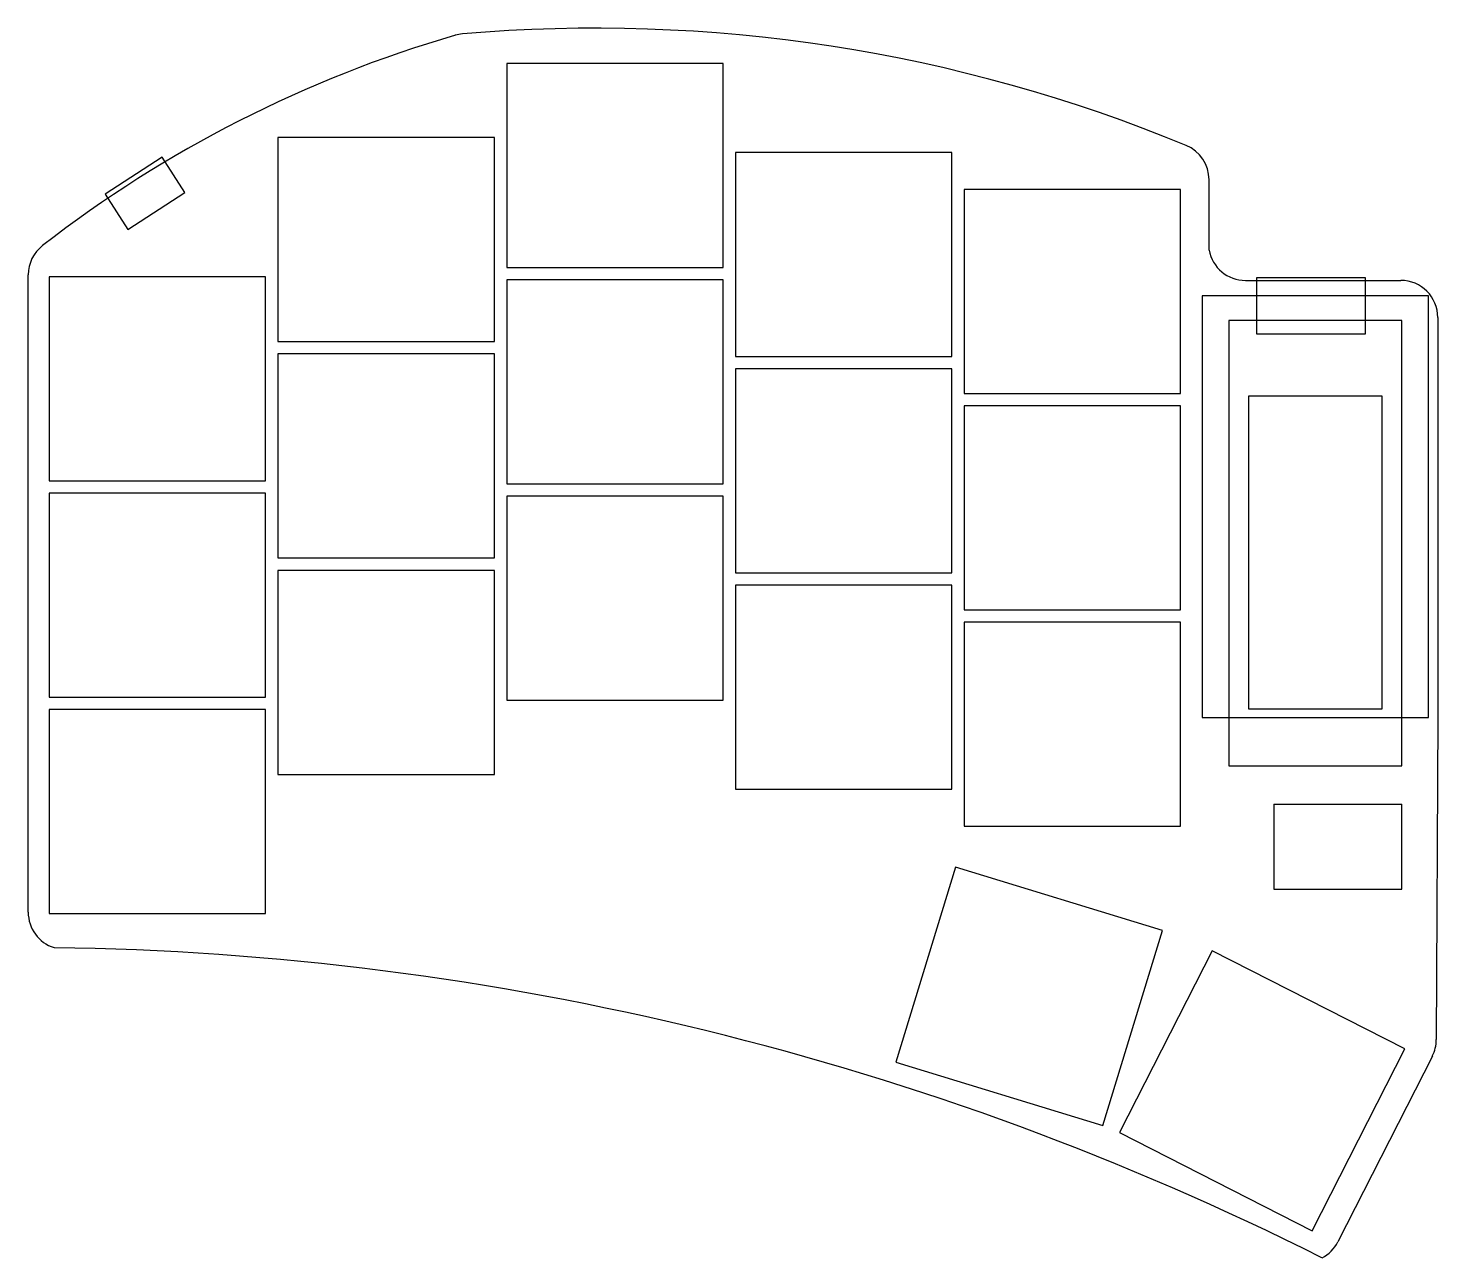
# Model space of a CAD drawing. Header units: millimetres. Extents: x 90 to 204, y -136 to -37.
import ezdxf

# ---------------------------------------------------------------- set-up
doc = ezdxf.new("R2010")
doc.units = ezdxf.units.MM

msp = doc.modelspace()

# ---------------------------------------------------------------- linework, layer by layer
for p, q in [((145.75, -39.5), (128.25, -39.5)), ((128.25, -39.5), (128.25, -56)), ((145.75, -56), (145.75, -39.5)), ((127.25, -45.5), (109.75, -45.5)), ((109.75, -45.5), (109.75, -62)), ((127.25, -62), (127.25, -45.5)), ((164.25, -46.7), (146.75, -46.7)), ((146.75, -46.7), (146.75, -63.2)), ((164.25, -63.2), (164.25, -46.7)), ((100.38, -47.08), (95.77, -50.07)), ((102.23, -49.93), (100.38, -47.08)), ((185.05, -54.6), (185.05, -48.91)), ((95.77, -50.07), (97.62, -52.92)), ((97.62, -52.92), (102.23, -49.93)), ((182.75, -49.7), (165.25, -49.7)), ((165.25, -49.7), (165.25, -66.2)), ((182.75, -66.2), (182.75, -49.7)), ((89.55, -108.16), (89.55, -56.6)), ((108.75, -56.75), (91.25, -56.75)), ((91.25, -56.75), (91.25, -73.25)), ((108.75, -73.25), (108.75, -56.75)), ((128.25, -56), (145.75, -56)), ((145.75, -57), (128.25, -57)), ((128.25, -57), (128.25, -73.5)), ((145.75, -73.5), (145.75, -57)), ((197.7, -56.83), (188.9, -56.83)), ((188.9, -56.83), (188.9, -61.38)), ((197.7, -61.38), (197.7, -56.83)), ((188, -57.05), (200.55, -57.05)), ((202.8, -58.3), (184.5, -58.3)), ((184.5, -58.3), (184.5, -92.4)), ((202.8, -92.4), (202.8, -58.3)), ((200.65, -60.3), (186.65, -60.3)), ((186.65, -60.3), (186.65, -96.3)), ((200.65, -96.3), (200.65, -60.3)), ((203.55, -60.05), (203.55, -92.39)), ((188.9, -61.38), (197.7, -61.38)), ((109.75, -62), (127.25, -62)), ((127.25, -63), (109.75, -63)), ((109.75, -63), (109.75, -79.5)), ((127.25, -79.5), (127.25, -63)), ((146.75, -63.2), (164.25, -63.2)), ((164.25, -64.2), (146.75, -64.2)), ((146.75, -64.2), (146.75, -80.7)), ((164.25, -80.7), (164.25, -64.2)), ((165.25, -66.2), (182.75, -66.2)), ((182.75, -67.2), (165.25, -67.2)), ((165.25, -67.2), (165.25, -83.7)), ((182.75, -83.7), (182.75, -67.2)), ((199.05, -66.4), (188.25, -66.4)), ((188.25, -66.4), (188.25, -91.7)), ((199.05, -91.7), (199.05, -66.4)), ((91.25, -73.25), (108.75, -73.25)), ((128.25, -73.5), (145.75, -73.5)), ((108.75, -74.25), (91.25, -74.25)), ((91.25, -74.25), (91.25, -90.75)), ((108.75, -90.75), (108.75, -74.25)), ((145.75, -74.5), (128.25, -74.5)), ((128.25, -74.5), (128.25, -91)), ((145.75, -91), (145.75, -74.5)), ((109.75, -79.5), (127.25, -79.5)), ((127.25, -80.5), (109.75, -80.5)), ((109.75, -80.5), (109.75, -97)), ((127.25, -97), (127.25, -80.5)), ((146.75, -80.7), (164.25, -80.7)), ((164.25, -81.7), (146.75, -81.7)), ((146.75, -81.7), (146.75, -98.2)), ((164.25, -98.2), (164.25, -81.7)), ((165.25, -83.7), (182.75, -83.7)), ((182.75, -84.7), (165.25, -84.7)), ((165.25, -84.7), (165.25, -101.2)), ((182.75, -101.2), (182.75, -84.7)), ((91.25, -90.75), (108.75, -90.75)), ((128.25, -91), (145.75, -91)), ((108.75, -91.75), (91.25, -91.75)), ((91.25, -91.75), (91.25, -108.25)), ((108.75, -108.25), (108.75, -91.75)), ((188.25, -91.7), (199.05, -91.7)), ((184.5, -92.4), (202.8, -92.4)), ((203.55, -92.41), (203.43, -118.45)), ((186.65, -96.3), (200.65, -96.3)), ((109.75, -97), (127.25, -97)), ((146.75, -98.2), (164.25, -98.2)), ((190.3, -99.4), (200.65, -99.4)), ((190.3, -99.4), (190.3, -106.3)), ((200.65, -106.3), (200.65, -99.4)), ((165.25, -101.2), (182.75, -101.2)), ((164.54, -104.5), (159.72, -120.28)), ((181.28, -109.62), (164.54, -104.5)), ((190.3, -106.3), (200.65, -106.3)), ((91.25, -108.25), (108.75, -108.25)), ((176.46, -125.4), (181.28, -109.62)), ((185.29, -111.27), (177.8, -125.97)), ((200.88, -119.21), (185.29, -111.27)), ((193.39, -133.92), (200.88, -119.21)), ((159.72, -120.28), (176.46, -125.4)), ((203.11, -119.8), (195.46, -134.81)), ((177.8, -125.97), (193.39, -133.92))]:
    msp.add_line(p, q)
for centre, radius, start, end in [((152, -133.25), 100, 106.2038, 127.7985), ((124.93, -40.1), 3, 94.9408, 106.2038), ((135.44, -161.65), 125, 67.5388, 94.9408), ((182.05, -48.91), 3, 0, 67.5388), ((92.55, -56.6), 3, 127.7985, 180), ((188, -54.05), 3, 190.4753, 270), ((200.55, -60.05), 3, 0, 90), ((200.55, -92.39), 3, 359.7435, 0), ((92.55, -108.16), 3, 180, 252.3128), ((88.5, -346), 235, 63.2752, 89.2348), ((200.43, -118.44), 3, 333, 359.7435), ((192.79, -133.45), 3, 297.6958, 333)]:
    msp.add_arc(centre, radius, start, end)

doc.saveas('drawing.dxf')
